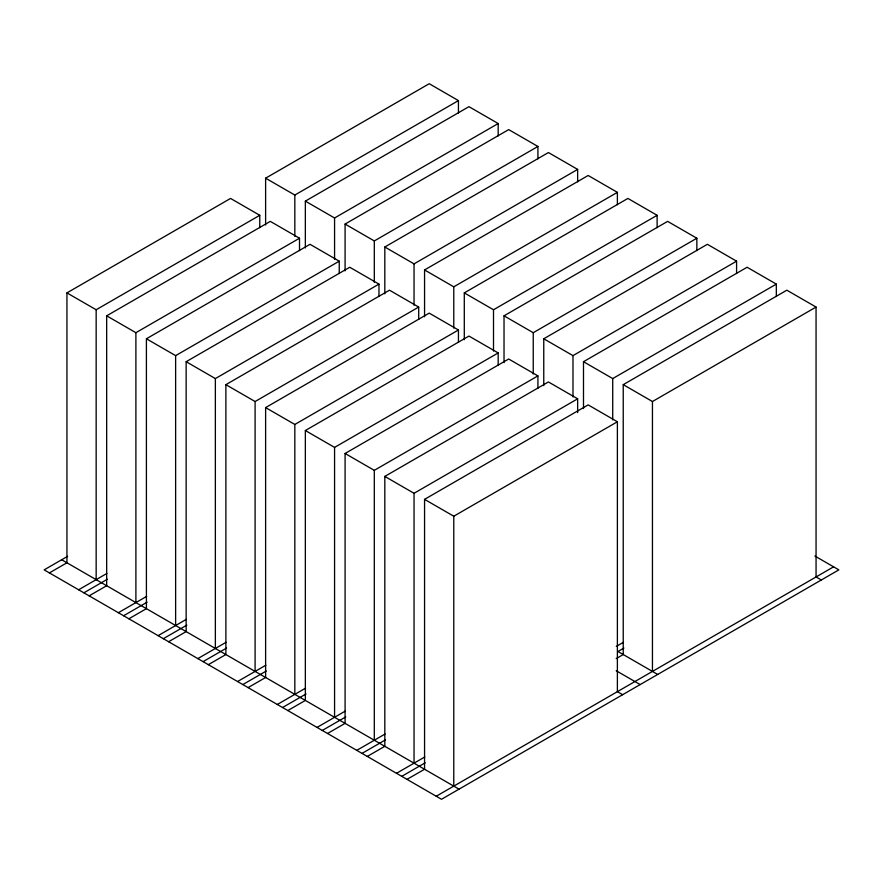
<?xml version="1.0" encoding="UTF-8"?>
<svg xmlns="http://www.w3.org/2000/svg" width="883" height="883" viewBox="0 0 883 883"><rect width="100%" height="100%" fill="white"/><g stroke="black" fill="none" stroke-linecap="round" stroke-linejoin="round"><path stroke-width="1.32" d="M49.404 572.901L66.942 562.78L66.942 292.891L230.551 198.432L259.768 215.297L259.768 227.693M265.617 224.999L265.617 178.189L429.226 83.719L458.443 100.596L458.443 112.98M66.942 292.891L96.159 309.756L259.768 215.297M265.617 178.189L294.834 195.055L458.443 100.596M89.139 595.848L106.677 585.727L106.677 315.827L270.286 221.368L299.503 238.233L299.503 250.629M305.352 247.946L305.352 201.125L468.961 106.666L498.178 123.532L498.178 135.927M106.677 315.827L135.894 332.703L299.503 238.233M305.352 201.125L334.569 217.991L498.178 123.532M128.874 618.784L146.412 608.663L146.412 338.774L310.021 244.304L339.238 261.18L339.238 273.564M345.087 270.882L345.087 224.061L508.696 129.602L537.913 146.468L537.913 158.863M146.412 338.774L175.629 355.639L339.238 261.18M345.087 224.061L374.304 240.938L537.913 146.468M168.609 641.731L186.147 631.61L186.147 361.71L349.756 267.251L378.973 284.116L378.973 296.511M384.822 293.829L384.822 247.008L548.431 152.549L577.648 169.415L577.648 181.81M186.147 361.71L215.364 378.575L378.973 284.116M384.822 247.008L414.039 263.874L577.648 169.415M208.344 664.667L225.882 654.546L225.882 384.657L389.491 290.187L418.708 307.063L418.708 319.447M424.557 316.765L424.557 269.944L588.166 175.485L617.383 192.351L617.383 204.746M225.882 384.657L255.099 401.522L418.708 307.063M424.557 269.944L453.774 286.82L617.383 192.351M248.079 687.614L265.617 677.493L265.617 407.593L429.226 313.134L458.443 329.999L458.443 342.394M464.292 339.712L464.292 292.891L627.901 198.432L657.118 215.297L657.118 227.693M265.617 407.593L294.834 424.458L458.443 329.999M464.292 292.891L493.509 309.756L657.118 215.297M67.649 556.301L44.15 569.866L441.5 799.281L838.85 569.866L814.888 556.036M287.814 710.55L305.352 700.429L305.352 430.529L468.961 336.07L498.178 352.935L498.178 365.33M504.027 362.648L504.027 315.827L667.636 221.368L696.853 238.233L696.853 250.629M78.631 589.778L106.909 573.442M305.352 430.529L334.569 447.405L498.178 352.935M504.027 315.827L533.244 332.703L696.853 238.233M83.885 592.813L107.384 579.237M327.549 733.486L345.087 723.365L345.087 453.476L508.696 359.017L537.913 375.882L537.913 388.277M543.762 385.584L543.762 338.774L707.371 244.304L736.588 261.18L736.588 273.564M118.366 612.714L146.644 596.389M345.087 453.476L374.304 470.341L537.913 375.882M543.762 338.774L572.979 355.639L736.588 261.18M123.62 615.749L147.119 602.184M367.284 756.433L384.822 746.312L384.822 476.412L548.431 381.953L577.648 398.818L577.648 412.593M583.497 408.531L583.497 361.71L747.106 267.251L776.323 284.116L776.323 296.511M158.101 635.661L186.379 619.325M384.822 476.412L414.039 493.288L577.648 398.818M583.497 361.71L612.714 378.575L776.323 284.116M163.355 638.696L186.854 625.12M407.019 779.369L424.557 769.248L424.557 499.359L588.166 404.889L617.383 421.765L617.383 691.654L622.647 694.689M616.213 658.597L623.232 654.546L623.232 384.657L786.841 290.187L816.058 307.063L816.058 576.952L821.322 579.988M197.836 658.597L226.114 642.272M424.557 499.359L453.774 516.224L617.383 421.765M623.232 384.657L652.449 401.522L816.058 307.063M203.09 661.632L226.589 648.067M237.571 681.533L265.849 665.208M242.825 684.568L266.324 671.003M277.306 704.479L305.584 688.155M282.56 707.515L306.059 693.95M317.041 727.415L345.319 711.091M322.295 730.451L345.794 716.886M356.776 750.362L385.054 734.038M362.03 753.398L385.529 739.822M396.511 773.298L424.789 756.974M616.29 646.411L623.464 642.272M401.765 776.334L425.264 762.769M623.939 648.067L617.968 651.511L657.703 674.457M436.246 796.245L833.596 566.831M616.213 670.738L640.175 684.568M61.678 559.745L459.028 789.159M652.449 401.522L652.449 671.411M612.714 378.575L612.714 419.889M572.979 355.639L572.979 396.953M533.244 332.703L533.244 374.006M493.509 309.756L493.509 351.07M453.774 286.82L453.774 328.123M453.774 516.224L453.774 786.124M414.039 263.874L414.039 305.187M414.039 493.288L414.039 763.177M374.304 240.938L374.304 282.24M374.304 470.341L374.304 740.241M334.569 217.991L334.569 259.304M334.569 447.405L334.569 717.294M294.834 195.055L294.834 236.368M294.834 424.458L294.834 694.358M255.099 401.522L255.099 671.411M215.364 378.575L215.364 648.475M175.629 355.639L175.629 625.539M135.894 332.703L135.894 602.592M96.159 309.756L96.159 579.656"/></g></svg>
